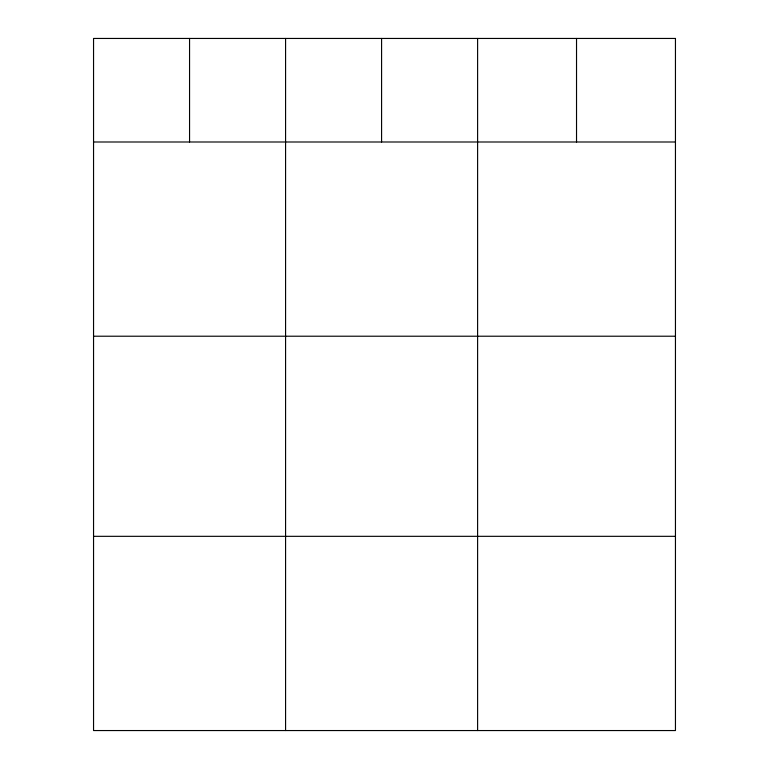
<?xml version="1.0" encoding="UTF-8"?>
<svg xmlns="http://www.w3.org/2000/svg" width="769" height="769" viewBox="0 0 769 769"><rect width="100%" height="100%" fill="white"/><g stroke="black" fill="none" stroke-linecap="round" stroke-linejoin="round"><path stroke-width="1.15" d="M93.549 141.996L675.451 141.996M93.549 336.216L675.451 336.216M93.549 536.329L675.451 536.329M576.529 38.45L576.529 141.996M477.607 38.45L477.607 730.55M381.587 38.45L381.587 141.996M285.578 38.45L285.578 730.55M189.559 38.45L189.559 141.996M675.451 38.45L93.549 38.45L93.549 730.55L675.451 730.55L675.451 38.45"/></g></svg>
